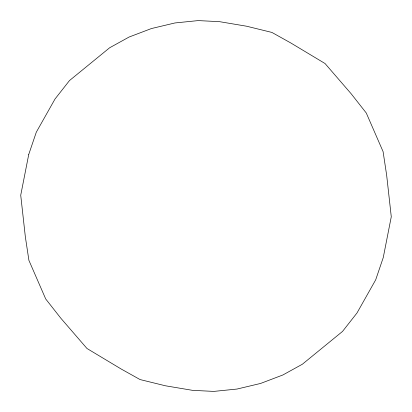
<?xml version="1.0" encoding="UTF-8"?>
<svg xmlns="http://www.w3.org/2000/svg" width="412" height="412" viewBox="0 0 412 412"><rect width="100%" height="100%" fill="white"/><g stroke="black" fill="none" stroke-linecap="round" stroke-linejoin="round"><path stroke-width="0.62" d="M28.742 154.448L20.724 195.221L25.333 236.725L28.907 260.358L45.706 298.963L60.816 318.208L86.978 348.49L121.246 369.059L140.09 379.57L165.428 385.787L192.538 390.344L213.823 391.4L237.034 389.046L260.585 383.448L282.869 374.982L302.372 364.223L342.521 331.428L356.983 312.996L375.692 279.83L383.258 257.552L391.276 216.779L386.667 175.275L383.093 151.642L366.294 113.037L351.184 93.792L325.022 63.51L290.754 42.941L271.91 32.43L246.572 26.213L219.462 21.656L198.177 20.6L174.966 22.954L151.415 28.552L129.131 37.018L109.628 47.777L69.479 80.572L55.017 99.004L36.307 132.17L28.742 154.448"/></g></svg>
